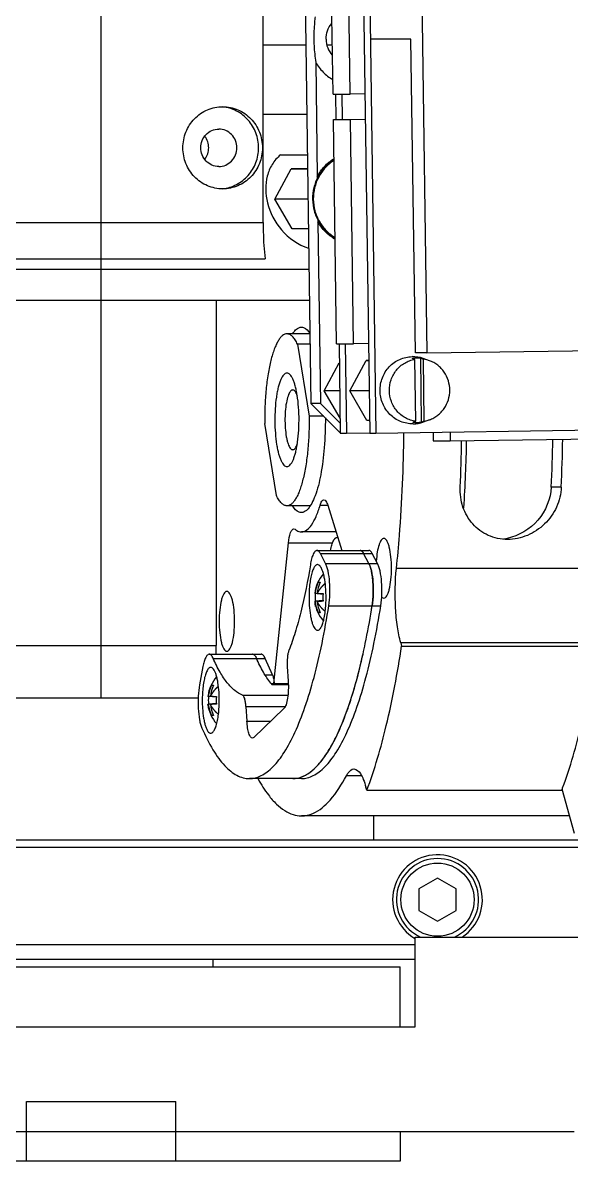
# Model space of a CAD drawing. Header units: millimetres. Extents: x 0 to 841, y 0 to 594.
# Drawn here: x 728.24 to 746.58, y 178.91 to 216.99 of the extents above; entities that cross this region are included whole.
import ezdxf

# ---------------------------------------------------------------- set-up
doc = ezdxf.new("R2010")
doc.units = ezdxf.units.MM
doc.header["$LTSCALE"] = 46.255
doc.layers.get('0').update_dxf_attribs({"linetype": 'CONTINUOUS'})
doc.layers.add('AXIS', color=7, linetype='CONTINUOUS')
doc.layers.add('COSMETIC', color=7, linetype='CONTINUOUS')

msp = doc.modelspace()

# ---------------------------------------------------------------- linework, layer by layer
at = {"color": 7, "linetype": 'CONTINUOUS'}
for p, q in [((730.862, 194.405), (730.862, 228.055)), ((739.547, 224.254), (739.844, 203.256)), ((739.754, 224.254), (740.051, 203.256)), ((737.609, 223.254), (737.877, 204.256)), ((736.28, 210.303), (736.28, 222.305)), ((738.617, 214.601), (738.532, 220.6)), ((739.187, 214.601), (739.102, 220.6)), ((741.576, 218.942), (741.76, 205.943)), ((741.223, 216.442), (739.865, 216.442)), ((741.372, 205.943), (741.223, 216.442)), ((737.708, 216.233), (736.28, 216.233)), ((738.594, 216.233), (738.414, 216.233)), ((738.617, 214.601), (739.187, 214.601)), ((738.7, 214.602), (738.712, 213.752)), ((738.907, 214.605), (738.919, 213.755)), ((739.683, 214.608), (739.187, 214.601)), ((737.741, 213.92), (736.28, 213.92)), ((738.629, 213.751), (739.199, 213.751)), ((738.735, 206.252), (738.629, 213.751)), ((738.919, 213.755), (739.695, 213.767)), ((739.199, 213.751), (739.695, 213.758)), ((739.305, 206.252), (739.199, 213.751)), ((736.675, 211.088), (737.219, 212.096)), ((737.219, 212.096), (737.766, 212.105)), ((737.766, 212.096), (737.219, 212.096)), ((737.781, 211.088), (736.675, 211.088)), ((737.247, 210.097), (736.675, 211.088)), ((725.444, 210.303), (736.28, 210.303)), ((737.795, 210.097), (737.247, 210.097)), ((725.377, 209.085), (736.346, 209.085)), ((724.047, 208.74), (737.814, 208.74)), ((724.033, 207.705), (737.828, 207.705)), ((734.712, 207.705), (734.712, 196.155)), ((737.849, 206.234), (737.43, 206.234)), ((737.43, 206.234), (737.82, 203.826)), ((738.735, 206.252), (739.305, 206.252)), ((738.818, 206.253), (738.86, 203.256)), ((739.025, 206.256), (739.068, 203.256)), ((739.802, 206.259), (739.305, 206.252)), ((741.76, 205.943), (769.769, 206.368)), ((739.18, 204.678), (739.724, 205.686)), ((739.724, 205.686), (739.81, 205.687)), ((739.81, 205.686), (739.724, 205.686)), ((741.352, 205.728), (741.261, 205.759)), ((741.382, 203.657), (741.352, 205.728)), ((741.76, 205.943), (741.372, 205.943)), ((741.581, 203.631), (741.551, 205.763)), ((741.551, 205.763), (741.642, 205.732)), ((741.842, 205.684), (741.634, 205.758)), ((741.671, 203.661), (741.642, 205.732)), ((738.325, 204.678), (738.827, 205.609)), ((738.84, 204.678), (738.325, 204.678)), ((738.853, 203.762), (738.325, 204.678)), ((739.824, 204.678), (739.18, 204.678)), ((739.752, 203.686), (739.18, 204.678)), ((738.201, 204.256), (737.877, 204.256)), ((738.857, 203.271), (737.877, 204.256)), ((738.201, 204.256), (738.856, 203.597)), ((738.305, 203.826), (737.82, 203.826)), ((736.722, 201.176), (736.333, 203.584)), ((739.838, 203.686), (739.752, 203.686)), ((740.051, 203.256), (754.442, 203.475)), ((741.291, 203.626), (741.382, 203.657)), ((741.671, 203.661), (741.581, 203.631)), ((741.842, 203.706), (741.634, 203.631)), ((738.86, 203.271), (738.857, 203.271)), ((738.86, 203.256), (739.068, 203.256)), ((739.068, 203.256), (739.844, 203.268)), ((739.844, 203.256), (740.051, 203.256)), ((741.965, 203.285), (741.969, 203)), ((741.969, 203), (742.539, 203)), ((742.534, 203.294), (742.539, 203)), ((742.539, 203), (747.368, 203.074)), ((746.251, 201.455), (745.916, 201.455)), ((738.188, 200.849), (738.439, 200.849)), ((738.439, 200.853), (738.907, 199.334)), ((737.309, 200.06), (737.351, 200.043)), ((738.716, 199.955), (737.559, 199.955)), ((736.637, 194.885), (737.129, 199.591)), ((737.129, 199.591), (738.6, 199.591)), ((738.751, 199.774), (738.772, 199.774)), ((738.08, 199.334), (739.819, 199.334)), ((738.194, 199.233), (739.932, 199.233)), ((738.369, 198.903), (738.194, 199.233)), ((739.818, 198.903), (739.642, 199.233)), ((740.107, 198.903), (739.932, 199.233)), ((738.369, 198.903), (740.107, 198.903)), ((748.036, 198.737), (740.738, 198.737)), ((738.179, 198.249), (738.123, 198.271)), ((738.286, 197.874), (738.018, 197.901)), ((738.286, 197.653), (738.018, 197.626)), ((738.286, 197.866), (738.024, 197.891)), ((738.286, 197.661), (738.024, 197.637)), ((738.286, 197.88), (738.089, 197.901)), ((738.286, 197.647), (738.089, 197.626)), ((738.179, 197.278), (738.123, 197.256)), ((738.477, 197.486), (740.215, 197.486)), ((739.904, 197.348), (739.904, 197.349)), ((727.011, 196.155), (734.712, 196.155)), ((747.435, 196.248), (740.881, 196.248)), ((740.881, 196.248), (740.911, 196.139)), ((740.911, 196.139), (747.431, 196.139)), ((734.478, 195.864), (736.217, 195.864)), ((734.269, 195.452), (734.154, 194.843)), ((734.609, 195.727), (736.348, 195.727)), ((736.589, 195.179), (736.348, 195.727)), ((737.087, 195.451), (737.118, 194.958)), ((736.345, 195.179), (736.589, 195.179)), ((734.609, 194.809), (734.552, 194.831)), ((736.551, 194.885), (737.121, 194.885)), ((736.575, 194.852), (737.122, 194.852)), ((734.715, 194.434), (734.447, 194.461)), ((734.715, 194.427), (734.454, 194.451)), ((734.715, 194.221), (734.454, 194.197)), ((734.715, 194.44), (734.518, 194.461)), ((735.592, 194.497), (737.109, 194.497)), ((734.715, 194.213), (734.447, 194.186)), ((734.715, 194.207), (734.518, 194.186)), ((734.609, 193.838), (734.552, 193.816)), ((735.705, 194.12), (737.023, 194.12)), ((735.705, 194.12), (735.737, 193.628)), ((735.973, 193.082), (736.977, 194.049)), ((735.737, 193.628), (736.54, 193.628)), ((735.973, 193.082), (735.926, 193.059)), ((737.559, 191.705), (735.821, 191.705)), ((739.567, 191.798), (739.064, 191.798)), ((739.746, 191.312), (739.716, 191.421)), ((739.746, 191.312), (746.266, 191.312)), ((746.691, 189.868), (746.279, 191.352)), ((746.292, 191.38), (746.294, 191.386)), ((746.294, 191.386), (746.297, 191.394)), ((746.529, 190.455), (737.559, 190.455)), ((714.364, 189.655), (747.36, 189.655)), ((714.328, 189.405), (747.396, 189.405)), ((742.112, 188.377), (741.487, 188.016)), ((742.737, 188.016), (742.112, 188.377)), ((741.487, 188.016), (741.487, 187.294)), ((742.737, 187.294), (742.737, 188.016)), ((741.487, 187.294), (742.112, 186.933)), ((742.112, 186.933), (742.737, 187.294)), ((741.362, 186.405), (748.712, 186.405)), ((741.362, 183.405), (741.362, 186.405)), ((720.362, 186.155), (741.362, 186.155)), ((741.362, 185.655), (720.362, 185.655)), ((720.362, 183.405), (741.362, 183.405)), ((728.362, 180.905), (733.362, 180.905)), ((728.362, 178.905), (728.362, 180.905)), ((733.362, 178.905), (733.362, 180.905)), ((715.037, 179.905), (746.687, 179.905)), ((740.862, 179.905), (740.862, 178.905)), ((740.862, 178.905), (724.187, 178.905))]:
    msp.add_line(p, q, dxfattribs=at)
msp.add_circle((742.112, 187.655), 1.225, dxfattribs=at)
for centre, radius, start, end in [((741.421, 204.764), 1.007, 90.8748, 99.1481), ((741.279, 204.767), 1.053, 70.2964, 90.8536), ((741.421, 204.765), 1.007, 82.5854, 90.8611), ((741.511, 204.758), 0.983, 70.3166, 82.3237), ((736.682, 204.253), 0.784, 20.9535, 22.2633), ((736.569, 204.21), 0.905, 19.0835, 20.9401), ((741.421, 204.624), 1.007, 262.5854, 270.8611), ((741.279, 204.623), 1.053, 270.8814, 289.6986), ((741.421, 204.625), 1.007, 270.8748, 279.1481), ((741.51, 204.632), 0.984, 279.4077, 289.6787), ((692.796, 203.685), 50.124, 357.4501, 359.2236), ((700.036, 203.678), 43.054, 356.1152, 359.1079), ((700.51, 203.693), 45.461, 357.1787, 359.1924), ((696.152, 203.686), 50.149, 357.4503, 359.2814), ((744.098, 201.404), 1.699, 277.3788, 279.6775), ((744.095, 201.42), 1.716, 279.6786, 281.5925), ((739.185, 197.764), 1.187, 138.4297, 173.2715), ((738.698, 198.408), 1.227, 15.4706, 17.797), ((737.76, 198.187), 2.191, 9.6686, 11.5269), ((737.275, 198.107), 2.683, 7.0061, 9.609), ((736.896, 198.06), 3.065, 5.4481, 7.0132), ((739.209, 197.764), 1.199, 154.9743, 173.4521), ((739.328, 197.767), 1.246, 156.1278, 173.8428), ((736.489, 198.022), 3.473, 3.2773, 5.4304), ((736.271, 198.009), 3.692, 1.8986, 3.281), ((736.118, 198.004), 3.845, 359.8386, 1.8992), ((739.184, 197.764), 1.187, 173.2714, 173.5076), ((739.212, 197.764), 1.195, 173.9007, 186.0993), ((739.753, 197.764), 1.472, 175.4501, 184.5499), ((739.744, 197.764), 1.463, 175.042, 175.443), ((739.744, 197.763), 1.463, 184.557, 184.958), ((736.531, 197.983), 3.431, 355.0826, 356.2541), ((736.267, 197.999), 3.696, 356.262, 358.5717), ((736.124, 198.004), 3.839, 358.5597, 359.8447), ((739.185, 197.764), 1.187, 186.4925, 221.6356), ((739.209, 197.763), 1.199, 186.5479, 205.0257), ((739.334, 197.762), 1.252, 186.2047, 203.8246), ((710.563, 202.091), 29.721, 350.8204, 351.0866), ((710.595, 202.086), 29.689, 350.8168, 351.0866), ((728.032, 196.154), 6.68, 357.4911, 0.0047), ((735.927, 195.796), 0.0683, 78.4589, 89.918), ((718.627, 200.554), 21.511, 347.2475, 347.4493), ((735.614, 194.324), 1.187, 138.4297, 173.2715), ((735.639, 194.324), 1.199, 154.9743, 173.4521), ((735.757, 194.327), 1.246, 156.1278, 173.8428), ((738.192, 196.232), 2.125, 218.9462, 219.4427), ((738.124, 196.176), 2.037, 219.4388, 220.5035), ((735.614, 194.324), 1.187, 173.2714, 173.5076), ((735.642, 194.324), 1.195, 173.9007, 186.0993), ((736.183, 194.324), 1.472, 175.4501, 184.5499), ((736.174, 194.324), 1.463, 175.042, 175.443), ((735.614, 194.324), 1.187, 186.4925, 221.6356), ((735.639, 194.323), 1.199, 186.5479, 205.0257), ((735.763, 194.322), 1.252, 186.2047, 203.8246), ((736.174, 194.323), 1.463, 184.557, 184.958), ((734.362, 195.83), 12.733, 339.2163, 339.3908), ((734.185, 195.897), 12.923, 339.3907, 339.5386), ((742.112, 187.655), 1.375, 294.2584, 245.7416)]:
    msp.add_arc(centre, radius, start, end, dxfattribs=at)
for points, knots in [([(738.647, 212.397), (738.537, 212.331), (738.334, 212.166), (738.104, 211.847), (737.961, 211.478), (737.917, 211.083), (737.972, 210.69), (738.125, 210.325), (738.364, 210.013), (738.572, 209.854), (738.684, 209.791)], [0, 0, 0, 0, 0.123601, 0.24832, 0.373988, 0.500182, 0.626344, 0.751923, 0.876521, 1, 1, 1, 1]), ([(738.647, 212.382), (738.541, 212.314), (738.345, 212.148), (738.123, 211.833), (737.986, 211.47), (737.943, 211.083), (737.997, 210.697), (738.144, 210.338), (738.375, 210.03), (738.576, 209.87), (738.684, 209.806)], [0, 0, 0, 0, 0.123638, 0.248372, 0.374023, 0.500181, 0.626307, 0.751872, 0.876485, 1, 1, 1, 1]), ([(736.28, 210.303), (736.28, 210.199), (736.285, 209.792), (736.312, 209.386), (736.346, 209.085)], [0, 0, 0, 0, 0.256508, 1, 1, 1, 1]), ([(737.338, 206.684), (737.354, 206.703), (737.414, 206.763), (737.499, 206.805), (737.559, 206.805)], [0, 0, 0, 0, 0.294968, 1, 1, 1, 1]), ([(737.559, 206.805), (737.584, 206.805), (737.705, 206.782), (737.792, 206.679), (737.846, 206.6)], [0, 0, 0, 0, 0.205707, 1, 1, 1, 1]), ([(737.076, 206.58), (737.051, 206.58), (736.996, 206.569), (736.92, 206.521), (736.848, 206.446), (736.792, 206.365), (736.749, 206.288), (736.703, 206.196), (736.649, 206.064), (736.59, 205.888), (736.536, 205.689), (736.487, 205.471), (736.429, 205.147), (736.374, 204.709), (736.336, 204.156), (736.331, 203.777), (736.333, 203.584)], [0, 0, 0, 0, 0.023736, 0.050497, 0.082362, 0.120428, 0.141954, 0.165161, 0.216587, 0.274537, 0.338656, 0.408465, 0.483388, 0.645881, 0.820258, 1, 1, 1, 1]), ([(737.43, 206.234), (737.406, 206.285), (737.356, 206.377), (737.269, 206.489), (737.189, 206.552), (737.124, 206.576), (737.092, 206.58), (737.076, 206.58)], [0, 0, 0, 0, 0.330842, 0.600254, 0.816303, 0.910449, 1, 1, 1, 1]), ([(741.295, 203.57), (741.224, 203.569), (741.081, 203.581), (740.875, 203.642), (740.684, 203.744), (740.516, 203.883), (740.378, 204.052), (740.274, 204.247), (740.209, 204.458), (740.185, 204.678), (740.203, 204.899), (740.262, 205.112), (740.36, 205.309), (740.494, 205.483), (740.657, 205.626), (740.845, 205.734), (741.049, 205.802), (741.192, 205.818), (741.263, 205.819)], [0, 0, 0, 0, 0.061429, 0.123007, 0.184881, 0.247143, 0.309828, 0.372905, 0.436286, 0.499838, 0.563401, 0.626817, 0.689946, 0.752693, 0.815017, 0.876944, 0.938558, 1, 1, 1, 1]), ([(741.382, 203.657), (741.322, 203.665), (741.204, 203.692), (741.037, 203.765), (740.885, 203.867), (740.753, 203.995), (740.645, 204.146), (740.538, 204.369), (740.48, 204.679), (740.529, 204.991), (740.63, 205.217), (740.734, 205.371), (740.862, 205.503), (741.011, 205.61), (741.176, 205.687), (741.293, 205.718), (741.352, 205.728)], [0, 0, 0, 0, 0.061469, 0.123158, 0.18517, 0.247556, 0.310323, 0.37343, 0.499825, 0.626264, 0.689419, 0.752245, 0.814695, 0.876766, 0.938503, 1, 1, 1, 1]), ([(741.842, 203.706), (741.891, 203.723), (741.987, 203.767), (742.12, 203.854), (742.238, 203.961), (742.372, 204.127), (742.49, 204.372), (742.539, 204.695), (742.49, 205.017), (742.372, 205.262), (742.238, 205.428), (742.12, 205.536), (741.987, 205.623), (741.891, 205.666), (741.842, 205.684)], [0, 0, 0, 0, 0.06158, 0.123441, 0.185622, 0.248136, 0.373692, 0.5, 0.626308, 0.751864, 0.814378, 0.87656, 0.93842, 1, 1, 1, 1]), ([(737.076, 205.267), (737.058, 205.267), (737.017, 205.256), (736.963, 205.21), (736.913, 205.14), (736.866, 205.046), (736.823, 204.929), (736.784, 204.79), (736.749, 204.632), (736.71, 204.393), (736.678, 204.069), (736.667, 203.665), (736.683, 203.264), (736.713, 203.002), (736.733, 202.877)], [0, 0, 0, 0, 0.022063, 0.048702, 0.082462, 0.124256, 0.174136, 0.231678, 0.296163, 0.366659, 0.521195, 0.685422, 0.848577, 1, 1, 1, 1]), ([(737.419, 204.533), (737.41, 204.587), (737.392, 204.689), (737.357, 204.834), (737.319, 204.96), (737.277, 205.067), (737.231, 205.152), (737.183, 205.216), (737.132, 205.257), (737.094, 205.267), (737.076, 205.267)], [0, 0, 0, 0, 0.192223, 0.36751, 0.523572, 0.658807, 0.772331, 0.864554, 0.938162, 1, 1, 1, 1]), ([(737.132, 204.553), (737.104, 204.485), (737.061, 204.322), (737.022, 204.052), (737.007, 203.747), (737.016, 203.438), (737.044, 203.192), (737.08, 203.018), (737.11, 202.912), (737.144, 202.825), (737.182, 202.76), (737.222, 202.717), (737.255, 202.705), (737.269, 202.705)], [0, 0, 0, 0, 0.11418, 0.259261, 0.422094, 0.587098, 0.738422, 0.804468, 0.862105, 0.910287, 0.948548, 0.977483, 1, 1, 1, 1]), ([(737.269, 204.705), (737.257, 204.705), (737.229, 204.697), (737.194, 204.664), (737.16, 204.615), (737.142, 204.575), (737.132, 204.553)], [0, 0, 0, 0, 0.174001, 0.38714, 0.660431, 1, 1, 1, 1]), ([(737.408, 204.55), (737.398, 204.573), (737.379, 204.614), (737.346, 204.664), (737.31, 204.696), (737.282, 204.705), (737.269, 204.705)], [0, 0, 0, 0, 0.340347, 0.61369, 0.826638, 1, 1, 1, 1]), ([(737.415, 202.854), (737.438, 202.986), (737.47, 203.265), (737.486, 203.691), (737.472, 204.119), (737.441, 204.399), (737.419, 204.533)], [0, 0, 0, 0, 0.239471, 0.498805, 0.758749, 1, 1, 1, 1]), ([(737.82, 203.826), (737.822, 203.633), (737.816, 203.254), (737.779, 202.701), (737.724, 202.263), (737.665, 201.939), (737.616, 201.721), (737.562, 201.522), (737.504, 201.346), (737.45, 201.214), (737.404, 201.122), (737.36, 201.045), (737.305, 200.964), (737.232, 200.889), (737.156, 200.841), (737.102, 200.83), (737.076, 200.83)], [0, 0, 0, 0, 0.179742, 0.354119, 0.516612, 0.591535, 0.661344, 0.725463, 0.783413, 0.834839, 0.858046, 0.879572, 0.917638, 0.949503, 0.976264, 1, 1, 1, 1]), ([(738.361, 203.775), (738.363, 203.441), (738.341, 202.802), (738.232, 201.925), (738.081, 201.299), (737.92, 200.921), (737.829, 200.78), (737.781, 200.726)], [0, 0, 0, 0, 0.319246, 0.60904, 0.841736, 0.930666, 1, 1, 1, 1]), ([(740.738, 198.737), (740.777, 199.103), (740.914, 200.61), (740.977, 202.123), (740.987, 203.269)], [0, 0, 0, 0, 0.242586, 1, 1, 1, 1]), ([(736.733, 202.877), (736.742, 202.823), (736.761, 202.721), (736.795, 202.576), (736.834, 202.45), (736.876, 202.343), (736.921, 202.258), (736.969, 202.194), (737.02, 202.153), (737.059, 202.143), (737.076, 202.143)], [0, 0, 0, 0, 0.192223, 0.36751, 0.523572, 0.658807, 0.772331, 0.864554, 0.938162, 1, 1, 1, 1]), ([(737.076, 202.143), (737.093, 202.143), (737.131, 202.153), (737.181, 202.192), (737.229, 202.254), (737.273, 202.336), (737.315, 202.44), (737.353, 202.562), (737.388, 202.702), (737.407, 202.801), (737.415, 202.854)], [0, 0, 0, 0, 0.062437, 0.136401, 0.228699, 0.34208, 0.477036, 0.632801, 0.807824, 1, 1, 1, 1]), ([(737.269, 202.705), (737.282, 202.705), (737.31, 202.713), (737.345, 202.746), (737.379, 202.795), (737.397, 202.835), (737.407, 202.857)], [0, 0, 0, 0, 0.174001, 0.38714, 0.660431, 1, 1, 1, 1]), ([(737.407, 202.857), (737.408, 202.861), (737.415, 202.877), (737.421, 202.894), (737.425, 202.907)], [0, 0, 0, 0, 0.240007, 1, 1, 1, 1]), ([(744.451, 199.705), (744.232, 199.705), (743.791, 199.795), (743.253, 200.195), (742.921, 200.781), (742.861, 201.231), (742.871, 201.455)], [0, 0, 0, 0, 0.250205, 0.495477, 0.743726, 1, 1, 1, 1]), ([(745.916, 201.455), (745.896, 201.058), (745.571, 200.261), (744.831, 199.82), (744.44, 199.74)], [0, 0, 0, 0, 0.498893, 1, 1, 1, 1]), ([(746.251, 201.455), (746.241, 201.227), (746.129, 200.768), (745.721, 200.193), (745.138, 199.802), (744.677, 199.705), (744.451, 199.705)], [0, 0, 0, 0, 0.249732, 0.501385, 0.752944, 1, 1, 1, 1]), ([(737.076, 200.83), (737.061, 200.83), (737.029, 200.834), (736.964, 200.858), (736.883, 200.921), (736.797, 201.033), (736.747, 201.125), (736.722, 201.176)], [0, 0, 0, 0, 0.089551, 0.183697, 0.399746, 0.669158, 1, 1, 1, 1]), ([(737.559, 200.605), (737.534, 200.605), (737.412, 200.629), (737.325, 200.732), (737.271, 200.812)], [0, 0, 0, 0, 0.205461, 1, 1, 1, 1]), ([(737.559, 199.955), (737.695, 199.955), (737.902, 200.16), (738.065, 200.488), (738.149, 200.72), (738.188, 200.849)], [0, 0, 0, 0, 0.358509, 0.641637, 1, 1, 1, 1]), ([(737.781, 200.726), (737.764, 200.707), (737.704, 200.647), (737.62, 200.605), (737.559, 200.605)], [0, 0, 0, 0, 0.294968, 1, 1, 1, 1]), ([(738.188, 200.849), (738.202, 200.896), (738.224, 200.965), (738.287, 201.028), (738.314, 201.028)], [0, 0, 0, 0, 0.640796, 1, 1, 1, 1]), ([(738.314, 201.028), (738.341, 201.028), (738.403, 200.967), (738.425, 200.898), (738.439, 200.853)], [0, 0, 0, 0, 0.36014, 1, 1, 1, 1]), ([(737.129, 199.591), (737.141, 199.706), (737.167, 199.859), (737.235, 200.018), (737.287, 200.06), (737.309, 200.06)], [0, 0, 0, 0, 0.666165, 0.874198, 1, 1, 1, 1]), ([(737.351, 200.043), (737.367, 200.029), (737.427, 199.983), (737.504, 199.955), (737.559, 199.955)], [0, 0, 0, 0, 0.280488, 1, 1, 1, 1]), ([(738.534, 199.335), (738.539, 199.367), (738.552, 199.429), (738.574, 199.515), (738.599, 199.591), (738.622, 199.646), (738.642, 199.684), (738.657, 199.707), (738.672, 199.728), (738.687, 199.744), (738.703, 199.757), (738.718, 199.767), (738.735, 199.773), (738.746, 199.774), (738.751, 199.774)], [0, 0, 0, 0, 0.191823, 0.366236, 0.521318, 0.65569, 0.714911, 0.76882, 0.817542, 0.861336, 0.900641, 0.936143, 0.968829, 1, 1, 1, 1]), ([(738.751, 199.774), (738.753, 199.774), (738.76, 199.774), (738.768, 199.772), (738.773, 199.77)], [0, 0, 0, 0, 0.246759, 1, 1, 1, 1]), ([(738.08, 199.334), (738.069, 199.334), (738.044, 199.328), (738.011, 199.301), (737.98, 199.26), (737.938, 199.179), (737.894, 199.043), (737.87, 198.925), (737.86, 198.858)], [0, 0, 0, 0, 0.061629, 0.135118, 0.227336, 0.34097, 0.63233, 1, 1, 1, 1]), ([(738.194, 199.233), (738.185, 199.248), (738.16, 199.292), (738.115, 199.334), (738.08, 199.334)], [0, 0, 0, 0, 0.33172, 1, 1, 1, 1]), ([(739.529, 199.334), (739.539, 199.334), (739.567, 199.327), (739.608, 199.291), (739.631, 199.255), (739.642, 199.233)], [0, 0, 0, 0, 0.189405, 0.534477, 1, 1, 1, 1]), ([(739.587, 199.309), (739.584, 199.311), (739.576, 199.318), (739.567, 199.324), (739.56, 199.327)], [0, 0, 0, 0, 0.267467, 1, 1, 1, 1]), ([(739.642, 199.233), (739.638, 199.241), (739.623, 199.269), (739.603, 199.294), (739.587, 199.309)], [0, 0, 0, 0, 0.287249, 1, 1, 1, 1]), ([(739.932, 199.233), (739.924, 199.248), (739.899, 199.292), (739.853, 199.334), (739.819, 199.334)], [0, 0, 0, 0, 0.331628, 1, 1, 1, 1]), ([(737.86, 198.858), (737.775, 198.326), (737.627, 197.563), (737.364, 196.61), (737.218, 196.186), (737.141, 195.989)], [0, 0, 0, 0, 0.54615, 0.785713, 1, 1, 1, 1]), ([(738.477, 197.486), (738.497, 197.615), (738.519, 197.882), (738.512, 198.272), (738.473, 198.579), (738.42, 198.784), (738.387, 198.868), (738.369, 198.903)], [0, 0, 0, 0, 0.272103, 0.558431, 0.813718, 0.917292, 1, 1, 1, 1]), ([(739.866, 198.783), (739.863, 198.795), (739.849, 198.835), (739.832, 198.875), (739.818, 198.903)], [0, 0, 0, 0, 0.276508, 1, 1, 1, 1]), ([(739.818, 198.903), (739.836, 198.868), (739.869, 198.784), (739.922, 198.579), (739.96, 198.272), (739.968, 197.882), (739.946, 197.615), (739.926, 197.486)], [0, 0, 0, 0, 0.082708, 0.186282, 0.441569, 0.727897, 1, 1, 1, 1]), ([(740.215, 197.486), (740.236, 197.615), (740.258, 197.882), (740.25, 198.272), (740.212, 198.579), (740.159, 198.784), (740.126, 198.868), (740.107, 198.903)], [0, 0, 0, 0, 0.272111, 0.55843, 0.813711, 0.917299, 1, 1, 1, 1]), ([(739.907, 198.624), (739.905, 198.634), (739.897, 198.671), (739.888, 198.708), (739.881, 198.736)], [0, 0, 0, 0, 0.261381, 1, 1, 1, 1]), ([(740.881, 196.248), (740.833, 196.422), (740.759, 196.807), (740.68, 197.638), (740.692, 198.296), (740.738, 198.737)], [0, 0, 0, 0, 0.215797, 0.468561, 1, 1, 1, 1]), ([(738.123, 198.271), (738.125, 198.272), (738.134, 198.274), (738.143, 198.274), (738.15, 198.274)], [0, 0, 0, 0, 0.209013, 1, 1, 1, 1]), ([(738.15, 198.274), (738.153, 198.274), (738.166, 198.274), (738.179, 198.272), (738.189, 198.271)], [0, 0, 0, 0, 0.220393, 1, 1, 1, 1]), ([(738.005, 197.898), (738.005, 197.898), (738.007, 197.899), (738.011, 197.9), (738.015, 197.901), (738.018, 197.901)], [0, 0, 0, 0, 0.099822, 0.291208, 1, 1, 1, 1]), ([(738.024, 197.891), (738.022, 197.891), (738.017, 197.892), (738.011, 197.894), (738.007, 197.896), (738.005, 197.897), (738.005, 197.898)], [0, 0, 0, 0, 0.419212, 0.722476, 0.911748, 1, 1, 1, 1]), ([(738.089, 197.901), (738.118, 197.9), (738.184, 197.897), (738.25, 197.893), (738.287, 197.891)], [0, 0, 0, 0, 0.431935, 1, 1, 1, 1]), ([(739.926, 197.486), (739.928, 197.502), (739.938, 197.569), (739.945, 197.637), (739.95, 197.688)], [0, 0, 0, 0, 0.24041, 1, 1, 1, 1]), ([(735.82, 191.705), (735.887, 191.705), (736.025, 191.723), (736.227, 191.8), (736.426, 191.926), (736.701, 192.173), (737.028, 192.614), (737.379, 193.287), (737.706, 194.128), (738.004, 195.124), (738.267, 196.259), (738.41, 197.064), (738.477, 197.486)], [0, 0, 0, 0, 0.03006, 0.061767, 0.096509, 0.135309, 0.227419, 0.340981, 0.476331, 0.632534, 0.807853, 1, 1, 1, 1]), ([(737.559, 191.705), (737.626, 191.705), (737.764, 191.723), (737.966, 191.8), (738.164, 191.926), (738.439, 192.174), (738.766, 192.614), (739.117, 193.287), (739.445, 194.128), (739.742, 195.124), (740.005, 196.259), (740.149, 197.064), (740.215, 197.486)], [0, 0, 0, 0, 0.03006, 0.061767, 0.096509, 0.135309, 0.22742, 0.340982, 0.476332, 0.632535, 0.807854, 1, 1, 1, 1]), ([(738.005, 197.629), (738.005, 197.63), (738.007, 197.631), (738.011, 197.633), (738.017, 197.635), (738.022, 197.636), (738.024, 197.637)], [0, 0, 0, 0, 0.088252, 0.277525, 0.580789, 1, 1, 1, 1]), ([(738.018, 197.626), (738.015, 197.626), (738.011, 197.627), (738.007, 197.628), (738.005, 197.629), (738.005, 197.629)], [0, 0, 0, 0, 0.708792, 0.900178, 1, 1, 1, 1]), ([(738.287, 197.637), (738.25, 197.634), (738.184, 197.63), (738.118, 197.627), (738.089, 197.626)], [0, 0, 0, 0, 0.568065, 1, 1, 1, 1]), ([(739.622, 195.871), (739.648, 195.988), (739.753, 196.478), (739.843, 196.972), (739.904, 197.348)], [0, 0, 0, 0, 0.24034, 1, 1, 1, 1]), ([(738.15, 197.253), (738.147, 197.253), (738.138, 197.253), (738.129, 197.254), (738.123, 197.256)], [0, 0, 0, 0, 0.292051, 1, 1, 1, 1]), ([(738.189, 197.256), (738.185, 197.255), (738.172, 197.254), (738.159, 197.253), (738.15, 197.253)], [0, 0, 0, 0, 0.279682, 1, 1, 1, 1]), ([(739.746, 191.312), (740.014, 192.016), (740.472, 193.614), (740.776, 195.245), (740.911, 196.139)], [0, 0, 0, 0, 0.454338, 1, 1, 1, 1]), ([(746.297, 191.394), (746.556, 192.09), (747.001, 193.661), (747.299, 195.263), (747.431, 196.139)], [0, 0, 0, 0, 0.455723, 1, 1, 1, 1]), ([(734.478, 195.864), (734.456, 195.864), (734.42, 195.844), (734.386, 195.801), (734.345, 195.731), (734.303, 195.614), (734.28, 195.51), (734.269, 195.452)], [0, 0, 0, 0, 0.137342, 0.230223, 0.343567, 0.633069, 1, 1, 1, 1]), ([(734.609, 195.727), (734.6, 195.747), (734.582, 195.783), (734.55, 195.828), (734.516, 195.857), (734.49, 195.864), (734.478, 195.864)], [0, 0, 0, 0, 0.33598, 0.607768, 0.822221, 1, 1, 1, 1]), ([(735.927, 195.864), (735.939, 195.864), (735.965, 195.857), (735.999, 195.828), (736.031, 195.783), (736.049, 195.747), (736.058, 195.727)], [0, 0, 0, 0, 0.177779, 0.392232, 0.66402, 1, 1, 1, 1]), ([(735.985, 195.839), (735.982, 195.842), (735.968, 195.853), (735.953, 195.861), (735.941, 195.863)], [0, 0, 0, 0, 0.277244, 1, 1, 1, 1]), ([(736.348, 195.727), (736.339, 195.747), (736.321, 195.783), (736.289, 195.828), (736.255, 195.857), (736.229, 195.864), (736.217, 195.864)], [0, 0, 0, 0, 0.335808, 0.60773, 0.822235, 1, 1, 1, 1]), ([(737.141, 195.989), (737.128, 195.956), (737.107, 195.877), (737.082, 195.698), (737.08, 195.552), (737.087, 195.451)], [0, 0, 0, 0, 0.197229, 0.443889, 1, 1, 1, 1]), ([(737.273, 191.705), (737.329, 191.705), (737.443, 191.718), (737.676, 191.793), (737.967, 191.988), (738.286, 192.343), (738.592, 192.823), (738.883, 193.425), (739.156, 194.143), (739.407, 194.969), (739.553, 195.559), (739.622, 195.871)], [0, 0, 0, 0, 0.033338, 0.067999, 0.145391, 0.238828, 0.351418, 0.484255, 0.637262, 0.809623, 1, 1, 1, 1]), ([(737.537, 191.75), (737.763, 191.825), (738.084, 192.09), (738.425, 192.548), (738.695, 193.022), (738.95, 193.592), (739.288, 194.52), (739.487, 195.275), (739.607, 195.806)], [0, 0, 0, 0, 0.153021, 0.251875, 0.367712, 0.500931, 0.651268, 1, 1, 1, 1]), ([(735.592, 194.497), (735.499, 194.532), (735.309, 194.65), (735.058, 194.917), (734.818, 195.284), (734.678, 195.57), (734.609, 195.727)], [0, 0, 0, 0, 0.1852, 0.408849, 0.679415, 1, 1, 1, 1]), ([(736.539, 194.896), (736.447, 195.01), (736.27, 195.279), (736.128, 195.567), (736.058, 195.727)], [0, 0, 0, 0, 0.457006, 1, 1, 1, 1]), ([(736.589, 195.179), (736.607, 195.139), (736.632, 195.041), (736.644, 194.942), (736.648, 194.885)], [0, 0, 0, 0, 0.433435, 1, 1, 1, 1]), ([(734.154, 194.843), (734.131, 194.718), (734.103, 194.455), (734.103, 194.064), (734.135, 193.747), (734.183, 193.528), (734.213, 193.436), (734.231, 193.396)], [0, 0, 0, 0, 0.259081, 0.541011, 0.801175, 0.910276, 1, 1, 1, 1]), ([(734.552, 194.831), (734.554, 194.832), (734.563, 194.834), (734.572, 194.834), (734.579, 194.834)], [0, 0, 0, 0, 0.209013, 1, 1, 1, 1]), ([(734.579, 194.834), (734.582, 194.834), (734.595, 194.834), (734.608, 194.833), (734.618, 194.831)], [0, 0, 0, 0, 0.220393, 1, 1, 1, 1]), ([(737.118, 194.958), (737.125, 194.861), (737.127, 194.671), (737.104, 194.408), (737.065, 194.217), (737.018, 194.104), (736.992, 194.063), (736.977, 194.049)], [0, 0, 0, 0, 0.312758, 0.608687, 0.846754, 0.934723, 1, 1, 1, 1]), ([(734.435, 194.458), (734.435, 194.458), (734.436, 194.459), (734.44, 194.46), (734.444, 194.461), (734.447, 194.461)], [0, 0, 0, 0, 0.099822, 0.291208, 1, 1, 1, 1]), ([(734.454, 194.451), (734.451, 194.451), (734.446, 194.452), (734.44, 194.454), (734.436, 194.456), (734.435, 194.457), (734.435, 194.458)], [0, 0, 0, 0, 0.419212, 0.722476, 0.911748, 1, 1, 1, 1]), ([(734.518, 194.461), (734.547, 194.46), (734.613, 194.457), (734.679, 194.453), (734.716, 194.451)], [0, 0, 0, 0, 0.431935, 1, 1, 1, 1]), ([(735.705, 194.12), (735.702, 194.168), (735.694, 194.254), (735.669, 194.369), (735.64, 194.45), (735.609, 194.491), (735.592, 194.497)], [0, 0, 0, 0, 0.352452, 0.648618, 0.866246, 1, 1, 1, 1]), ([(734.435, 194.189), (734.435, 194.19), (734.436, 194.192), (734.44, 194.193), (734.446, 194.195), (734.451, 194.196), (734.454, 194.197)], [0, 0, 0, 0, 0.088252, 0.277525, 0.580789, 1, 1, 1, 1]), ([(734.447, 194.186), (734.444, 194.187), (734.44, 194.187), (734.436, 194.188), (734.435, 194.189), (734.435, 194.189)], [0, 0, 0, 0, 0.708792, 0.900178, 1, 1, 1, 1]), ([(734.716, 194.197), (734.679, 194.194), (734.613, 194.19), (734.547, 194.187), (734.518, 194.186)], [0, 0, 0, 0, 0.568065, 1, 1, 1, 1]), ([(734.579, 193.813), (734.576, 193.813), (734.567, 193.814), (734.558, 193.814), (734.552, 193.816)], [0, 0, 0, 0, 0.292051, 1, 1, 1, 1]), ([(734.618, 193.816), (734.614, 193.815), (734.601, 193.814), (734.588, 193.813), (734.579, 193.813)], [0, 0, 0, 0, 0.279682, 1, 1, 1, 1]), ([(735.926, 193.059), (735.901, 193.059), (735.862, 193.095), (735.83, 193.154), (735.803, 193.223), (735.78, 193.306), (735.754, 193.443), (735.742, 193.552), (735.737, 193.628)], [0, 0, 0, 0, 0.12084, 0.214032, 0.331609, 0.472226, 0.63306, 1, 1, 1, 1]), ([(734.231, 193.396), (734.34, 193.145), (734.513, 192.794), (734.785, 192.382), (734.983, 192.14), (735.186, 191.949), (735.394, 191.81), (735.606, 191.724), (735.75, 191.705), (735.82, 191.705)], [0, 0, 0, 0, 0.3362, 0.479879, 0.607864, 0.72132, 0.822239, 0.913701, 1, 1, 1, 1]), ([(739.064, 191.798), (739.082, 191.832), (739.139, 191.93), (739.241, 192.026), (739.319, 192.026)], [0, 0, 0, 0, 0.331701, 1, 1, 1, 1]), ([(739.319, 192.026), (739.407, 192.026), (739.539, 191.884), (739.64, 191.665), (739.692, 191.509), (739.716, 191.421)], [0, 0, 0, 0, 0.352884, 0.638243, 1, 1, 1, 1]), ([(736.112, 191.693), (736.215, 191.507), (736.401, 191.21), (736.706, 190.856), (736.982, 190.629), (737.267, 190.488), (737.465, 190.455), (737.559, 190.455)], [0, 0, 0, 0, 0.321385, 0.525953, 0.702647, 0.857492, 1, 1, 1, 1]), ([(737.269, 191.705), (737.292, 191.705), (737.382, 191.709), (737.472, 191.728), (737.537, 191.75)], [0, 0, 0, 0, 0.246488, 1, 1, 1, 1]), ([(737.559, 190.455), (737.692, 190.455), (738.068, 190.546), (738.61, 191.026), (738.911, 191.51), (739.064, 191.798)], [0, 0, 0, 0, 0.189387, 0.534308, 1, 1, 1, 1])]:
    msp.add_open_spline(points, degree=3, knots=knots, dxfattribs=at)
for points in [[(737.272, 206.599), (737.292, 206.629), (737.314, 206.658), (737.338, 206.684)], [(739.56, 199.327), (739.55, 199.332), (739.539, 199.334), (739.529, 199.334)], [(736.004, 195.819), (735.998, 195.826), (735.992, 195.833), (735.985, 195.839)]]:
    msp.add_open_spline(points, degree=3, dxfattribs=at)
at = {"layer": 'AXIS', "color": 7, "linetype": 'CONTINUOUS'}
for p, q in [((738.039, 215.663), (738.093, 211.847)), ((736.862, 212.567), (737.76, 212.567)), ((738.115, 210.324), (738.201, 204.256)), ((737.844, 206.58), (737.076, 206.58)), ((737.845, 200.83), (737.076, 200.83)), ((727.615, 194.405), (734.109, 194.405)), ((739.987, 189.655), (739.987, 190.455)), ((734.612, 185.405), (734.612, 185.655)), ((720.862, 185.405), (740.862, 185.405)), ((740.862, 183.405), (740.862, 185.405))]:
    msp.add_line(p, q, dxfattribs=at)
for centre, radius, start, end in [((745.814, 210.973), 7.77, 173.5458, 174.1204), ((745.885, 211.422), 7.847, 187.4722, 188.0476), ((742.112, 187.655), 1.5, 303.3361, 239.8396)]:
    msp.add_arc(centre, radius, start, end, dxfattribs=at)
for points, knots in [([(738.018, 217.186), (738.011, 217.126), (737.985, 216.873), (737.974, 216.618), (737.977, 216.425)], [0, 0, 0, 0, 0.238947, 1, 1, 1, 1]), ([(738.383, 216.433), (738.382, 216.53), (738.415, 216.724), (738.515, 216.894), (738.579, 216.966)], [0, 0, 0, 0, 0.50212, 1, 1, 1, 1]), ([(737.977, 216.425), (737.978, 216.359), (737.986, 216.104), (738.013, 215.85), (738.039, 215.663)], [0, 0, 0, 0, 0.25911, 1, 1, 1, 1]), ([(738.383, 216.433), (738.385, 216.336), (738.423, 216.143), (738.528, 215.976), (738.594, 215.906)], [0, 0, 0, 0, 0.502256, 1, 1, 1, 1]), ([(738.039, 215.663), (738.106, 215.544), (738.271, 215.325), (738.489, 215.156), (738.606, 215.089)], [0, 0, 0, 0, 0.50233, 1, 1, 1, 1]), ([(734.927, 211.43), (734.754, 211.43), (734.403, 211.502), (733.961, 211.81), (733.667, 212.268), (733.565, 212.805), (733.667, 213.342), (733.961, 213.8), (734.403, 214.108), (734.754, 214.18), (734.927, 214.18)], [0, 0, 0, 0, 0.123005, 0.24717, 0.373005, 0.5, 0.626995, 0.75283, 0.876995, 1, 1, 1, 1]), ([(734.925, 211.436), (735.087, 211.453), (735.41, 211.549), (735.806, 211.862), (736.066, 212.3), (736.156, 212.805), (736.066, 213.31), (735.806, 213.748), (735.41, 214.061), (735.087, 214.157), (734.925, 214.174)], [0, 0, 0, 0, 0.123087, 0.247334, 0.37315, 0.5, 0.62685, 0.752666, 0.876913, 1, 1, 1, 1]), ([(734.927, 214.18), (735.1, 214.18), (735.452, 214.108), (735.893, 213.8), (736.187, 213.342), (736.29, 212.805), (736.187, 212.268), (735.893, 211.81), (735.452, 211.502), (735.1, 211.43), (734.927, 211.43)], [0, 0, 0, 0, 0.123005, 0.24717, 0.373005, 0.5, 0.626995, 0.75283, 0.876995, 1, 1, 1, 1]), ([(734.798, 212.18), (734.719, 212.18), (734.559, 212.213), (734.293, 212.397), (734.128, 212.805), (734.293, 213.213), (734.559, 213.397), (734.719, 213.43), (734.798, 213.43)], [0, 0, 0, 0, 0.124141, 0.24948, 0.5, 0.75052, 0.875859, 1, 1, 1, 1]), ([(734.798, 212.18), (734.876, 212.18), (735.036, 212.213), (735.303, 212.397), (735.467, 212.805), (735.303, 213.213), (735.036, 213.397), (734.876, 213.43), (734.798, 213.43)], [0, 0, 0, 0, 0.124141, 0.24948, 0.5, 0.75052, 0.875859, 1, 1, 1, 1]), ([(736.862, 212.567), (736.752, 212.478), (736.563, 212.261), (736.339, 211.717), (736.364, 210.905), (736.842, 209.988), (737.453, 209.558), (737.801, 209.444)], [0, 0, 0, 0, 0.110119, 0.219045, 0.450841, 0.715086, 1, 1, 1, 1]), ([(738.093, 211.847), (738.157, 211.967), (738.316, 212.192), (738.528, 212.367), (738.643, 212.438)], [0, 0, 0, 0, 0.502324, 1, 1, 1, 1]), ([(738.681, 209.75), (738.564, 209.817), (738.347, 209.985), (738.182, 210.205), (738.115, 210.324)], [0, 0, 0, 0, 0.49767, 1, 1, 1, 1]), ([(740.315, 199.739), (740.282, 199.739), (740.23, 199.692), (740.188, 199.613), (740.136, 199.48), (740.091, 199.267), (740.071, 199.083), (740.064, 198.982)], [0, 0, 0, 0, 0.120897, 0.214117, 0.33168, 0.632904, 1, 1, 1, 1]), ([(740.574, 198.739), (740.574, 198.867), (740.562, 199.105), (740.52, 199.382), (740.464, 199.564), (740.418, 199.669), (740.357, 199.739), (740.315, 199.739)], [0, 0, 0, 0, 0.358024, 0.665534, 0.787382, 0.883295, 1, 1, 1, 1]), ([(738.1, 198.864), (738.089, 198.864), (738.065, 198.858), (738.033, 198.835), (738.002, 198.799), (737.96, 198.728), (737.914, 198.607), (737.871, 198.431), (737.839, 198.221), (737.819, 197.989), (737.813, 197.745), (737.819, 197.58), (737.824, 197.497)], [0, 0, 0, 0, 0.022764, 0.04911, 0.081308, 0.120413, 0.220061, 0.34652, 0.494863, 0.658433, 0.829526, 1, 1, 1, 1]), ([(738.377, 198.03), (738.369, 198.141), (738.352, 198.301), (738.313, 198.501), (738.28, 198.624), (738.242, 198.724), (738.2, 198.799), (738.154, 198.849), (738.117, 198.864), (738.1, 198.864)], [0, 0, 0, 0, 0.365695, 0.525997, 0.666152, 0.783353, 0.876256, 0.946138, 1, 1, 1, 1]), ([(740.315, 197.739), (740.357, 197.739), (740.418, 197.81), (740.464, 197.915), (740.52, 198.096), (740.562, 198.374), (740.574, 198.611), (740.574, 198.739)], [0, 0, 0, 0, 0.116705, 0.212618, 0.334466, 0.641976, 1, 1, 1, 1]), ([(738.1, 196.664), (738.111, 196.664), (738.135, 196.669), (738.168, 196.692), (738.198, 196.729), (738.241, 196.8), (738.287, 196.92), (738.33, 197.096), (738.362, 197.306), (738.381, 197.538), (738.387, 197.782), (738.382, 197.948), (738.377, 198.03)], [0, 0, 0, 0, 0.022764, 0.04911, 0.081308, 0.120413, 0.220061, 0.34652, 0.494863, 0.658433, 0.829526, 1, 1, 1, 1]), ([(735.068, 197.965), (735.026, 197.965), (734.965, 197.895), (734.919, 197.79), (734.863, 197.609), (734.821, 197.331), (734.809, 197.093), (734.809, 196.965)], [0, 0, 0, 0, 0.116705, 0.212618, 0.334466, 0.641976, 1, 1, 1, 1]), ([(735.327, 196.965), (735.327, 197.093), (735.315, 197.331), (735.273, 197.609), (735.217, 197.79), (735.171, 197.895), (735.11, 197.965), (735.068, 197.965)], [0, 0, 0, 0, 0.358024, 0.665534, 0.787382, 0.883295, 1, 1, 1, 1]), ([(740.244, 197.778), (740.25, 197.772), (740.269, 197.753), (740.296, 197.739), (740.315, 197.739)], [0, 0, 0, 0, 0.294912, 1, 1, 1, 1]), ([(737.824, 197.497), (737.831, 197.386), (737.848, 197.226), (737.887, 197.026), (737.921, 196.903), (737.959, 196.803), (738.001, 196.728), (738.046, 196.678), (738.084, 196.664), (738.1, 196.664)], [0, 0, 0, 0, 0.365695, 0.525997, 0.666152, 0.783353, 0.876256, 0.946138, 1, 1, 1, 1]), ([(734.809, 196.965), (734.809, 196.838), (734.821, 196.6), (734.863, 196.322), (734.919, 196.141), (734.965, 196.036), (735.026, 195.965), (735.068, 195.965)], [0, 0, 0, 0, 0.358024, 0.665534, 0.787382, 0.883295, 1, 1, 1, 1]), ([(735.068, 195.965), (735.11, 195.965), (735.171, 196.036), (735.217, 196.141), (735.273, 196.322), (735.315, 196.6), (735.327, 196.838), (735.327, 196.965)], [0, 0, 0, 0, 0.116705, 0.212618, 0.334466, 0.641976, 1, 1, 1, 1]), ([(734.53, 195.424), (734.519, 195.424), (734.495, 195.418), (734.462, 195.395), (734.431, 195.359), (734.389, 195.288), (734.343, 195.167), (734.3, 194.991), (734.268, 194.782), (734.248, 194.549), (734.242, 194.305), (734.248, 194.14), (734.253, 194.058)], [0, 0, 0, 0, 0.022764, 0.04911, 0.081308, 0.120413, 0.220061, 0.34652, 0.494863, 0.658433, 0.829526, 1, 1, 1, 1]), ([(734.806, 194.59), (734.799, 194.701), (734.782, 194.861), (734.742, 195.061), (734.709, 195.184), (734.671, 195.285), (734.629, 195.36), (734.584, 195.409), (734.546, 195.424), (734.53, 195.424)], [0, 0, 0, 0, 0.365695, 0.525997, 0.666152, 0.783353, 0.876256, 0.946138, 1, 1, 1, 1]), ([(734.529, 193.224), (734.54, 193.224), (734.564, 193.229), (734.597, 193.253), (734.628, 193.289), (734.67, 193.36), (734.716, 193.48), (734.759, 193.656), (734.791, 193.866), (734.811, 194.098), (734.817, 194.343), (734.811, 194.508), (734.806, 194.59)], [0, 0, 0, 0, 0.022764, 0.04911, 0.081308, 0.120413, 0.220061, 0.34652, 0.494863, 0.658433, 0.829526, 1, 1, 1, 1]), ([(734.253, 194.058), (734.26, 193.946), (734.277, 193.786), (734.317, 193.586), (734.35, 193.463), (734.388, 193.363), (734.43, 193.288), (734.475, 193.238), (734.513, 193.224), (734.529, 193.224)], [0, 0, 0, 0, 0.365695, 0.525997, 0.666152, 0.783353, 0.876256, 0.946138, 1, 1, 1, 1])]:
    msp.add_open_spline(points, degree=3, knots=knots, dxfattribs=at)
msp.add_open_spline([(734.335, 212.425), (734.414, 212.532), (734.505, 212.805), (734.414, 213.078), (734.335, 213.185)], degree=3, dxfattribs=at)
at = {"layer": 'COSMETIC', "color": 7, "linetype": 'CONTINUOUS'}
for p, q in [((738.036, 198.061), (738.031, 198.041)), ((738.036, 197.466), (738.031, 197.487)), ((734.465, 194.621), (734.46, 194.601)), ((734.465, 194.026), (734.46, 194.047))]:
    msp.add_line(p, q, dxfattribs=at)
for points, knots in [([(738.031, 198.041), (738.03, 198.036), (738.028, 198.029), (738.027, 198.02), (738.026, 198.015), (738.025, 198.008), (738.024, 198.001), (738.023, 197.995), (738.022, 197.989), (738.022, 197.984), (738.021, 197.978), (738.02, 197.974), (738.02, 197.97), (738.02, 197.964), (738.019, 197.959), (738.019, 197.955), (738.019, 197.953), (738.019, 197.951), (738.019, 197.95), (738.019, 197.947), (738.018, 197.943), (738.018, 197.938), (738.018, 197.933), (738.018, 197.929), (738.018, 197.926), (738.018, 197.923), (738.018, 197.918), (738.018, 197.91), (738.018, 197.904), (738.018, 197.901)], [0, 0, 0, 0, 0.125, 0.15625, 0.1875, 0.25, 0.3125, 0.34375, 0.375, 0.4375, 0.46875, 0.5, 0.53125, 0.5625, 0.625, 0.640625, 0.65625, 0.664062, 0.671875, 0.6875, 0.71875, 0.75, 0.78125, 0.8125, 0.828125, 0.84375, 0.875, 0.9375, 1, 1, 1, 1]), ([(738.357, 198.234), (738.35, 198.228), (738.34, 198.219), (738.326, 198.206), (738.317, 198.199), (738.311, 198.192), (738.306, 198.188), (738.303, 198.185), (738.299, 198.182), (738.294, 198.176), (738.285, 198.168), (738.275, 198.157), (738.265, 198.147), (738.258, 198.14), (738.253, 198.135), (738.251, 198.132), (738.249, 198.131), (738.247, 198.129), (738.245, 198.126), (738.241, 198.122), (738.235, 198.115), (738.228, 198.107), (738.219, 198.097), (738.212, 198.088), (738.207, 198.083), (738.204, 198.079), (738.202, 198.077), (738.2, 198.074), (738.197, 198.07), (738.193, 198.064), (738.186, 198.055), (738.178, 198.044), (738.171, 198.035), (738.165, 198.028), (738.162, 198.023), (738.16, 198.02), (738.158, 198.018), (738.157, 198.017), (738.156, 198.014), (738.152, 198.009), (738.147, 198.001), (738.141, 197.991), (738.134, 197.98), (738.129, 197.972), (738.125, 197.967), (738.124, 197.964), (738.122, 197.962), (738.12, 197.958), (738.117, 197.953), (738.113, 197.945), (738.108, 197.936), (738.1, 197.92), (738.093, 197.909), (738.089, 197.901)], [0, 0, 0, 0, 0.0625, 0.09375, 0.125, 0.140625, 0.15625, 0.164062, 0.171875, 0.1875, 0.21875, 0.25, 0.28125, 0.3125, 0.320312, 0.328125, 0.332031, 0.335938, 0.34375, 0.359375, 0.375, 0.40625, 0.4375, 0.46875, 0.484375, 0.492188, 0.5, 0.507812, 0.515625, 0.53125, 0.5625, 0.59375, 0.625, 0.640625, 0.65625, 0.664062, 0.667969, 0.671875, 0.679688, 0.6875, 0.71875, 0.75, 0.78125, 0.8125, 0.820312, 0.828125, 0.835938, 0.84375, 0.859375, 0.875, 0.90625, 0.9375, 1, 1, 1, 1]), ([(738.031, 197.487), (738.03, 197.493), (738.028, 197.499), (738.027, 197.508), (738.026, 197.513), (738.025, 197.52), (738.024, 197.527), (738.023, 197.533), (738.022, 197.539), (738.021, 197.544), (738.021, 197.55), (738.02, 197.554), (738.02, 197.559), (738.02, 197.564), (738.019, 197.57), (738.019, 197.576), (738.019, 197.581), (738.018, 197.587), (738.018, 197.593), (738.018, 197.596), (738.018, 197.599), (738.018, 197.6), (738.018, 197.602), (738.018, 197.604), (738.018, 197.609), (738.018, 197.616), (738.018, 197.623), (738.018, 197.626)], [0, 0, 0, 0, 0.125, 0.15625, 0.1875, 0.25, 0.3125, 0.34375, 0.375, 0.4375, 0.46875, 0.5, 0.53125, 0.5625, 0.625, 0.65625, 0.6875, 0.75, 0.78125, 0.8125, 0.828125, 0.835938, 0.84375, 0.859375, 0.875, 0.9375, 1, 1, 1, 1]), ([(738.356, 197.294), (738.349, 197.3), (738.339, 197.309), (738.325, 197.322), (738.317, 197.329), (738.31, 197.336), (738.305, 197.34), (738.302, 197.343), (738.299, 197.346), (738.293, 197.352), (738.284, 197.36), (738.274, 197.371), (738.264, 197.381), (738.257, 197.388), (738.252, 197.394), (738.25, 197.396), (738.248, 197.397), (738.246, 197.399), (738.244, 197.402), (738.24, 197.406), (738.235, 197.413), (738.227, 197.421), (738.219, 197.431), (738.211, 197.44), (738.206, 197.445), (738.204, 197.449), (738.201, 197.451), (738.199, 197.454), (738.197, 197.458), (738.192, 197.464), (738.185, 197.473), (738.177, 197.484), (738.17, 197.493), (738.165, 197.5), (738.161, 197.505), (738.159, 197.508), (738.158, 197.51), (738.157, 197.511), (738.155, 197.514), (738.152, 197.519), (738.147, 197.527), (738.14, 197.537), (738.133, 197.548), (738.128, 197.556), (738.125, 197.561), (738.123, 197.564), (738.121, 197.567), (738.119, 197.57), (738.117, 197.575), (738.113, 197.583), (738.108, 197.592), (738.099, 197.607), (738.093, 197.619), (738.089, 197.626)], [0, 0, 0, 0, 0.0625, 0.09375, 0.125, 0.140625, 0.15625, 0.164062, 0.171875, 0.1875, 0.21875, 0.25, 0.28125, 0.3125, 0.320312, 0.328125, 0.332031, 0.335938, 0.34375, 0.359375, 0.375, 0.40625, 0.4375, 0.46875, 0.484375, 0.492188, 0.5, 0.507812, 0.515625, 0.53125, 0.5625, 0.59375, 0.625, 0.640625, 0.65625, 0.664062, 0.667969, 0.671875, 0.679688, 0.6875, 0.71875, 0.75, 0.78125, 0.8125, 0.820312, 0.828125, 0.835938, 0.84375, 0.859375, 0.875, 0.90625, 0.9375, 1, 1, 1, 1]), ([(734.46, 194.601), (734.459, 194.596), (734.458, 194.589), (734.456, 194.58), (734.455, 194.575), (734.454, 194.568), (734.453, 194.561), (734.452, 194.555), (734.451, 194.549), (734.451, 194.544), (734.45, 194.538), (734.45, 194.534), (734.449, 194.53), (734.449, 194.524), (734.448, 194.519), (734.448, 194.515), (734.448, 194.513), (734.448, 194.512), (734.448, 194.51), (734.448, 194.507), (734.448, 194.503), (734.447, 194.498), (734.447, 194.493), (734.447, 194.489), (734.447, 194.486), (734.447, 194.483), (734.447, 194.478), (734.447, 194.47), (734.447, 194.464), (734.447, 194.461)], [0, 0, 0, 0, 0.125, 0.15625, 0.1875, 0.25, 0.3125, 0.34375, 0.375, 0.4375, 0.46875, 0.5, 0.53125, 0.5625, 0.625, 0.640625, 0.65625, 0.664062, 0.671875, 0.6875, 0.71875, 0.75, 0.78125, 0.8125, 0.828125, 0.84375, 0.875, 0.9375, 1, 1, 1, 1]), ([(734.786, 194.794), (734.78, 194.788), (734.769, 194.779), (734.755, 194.766), (734.747, 194.759), (734.74, 194.752), (734.735, 194.749), (734.732, 194.745), (734.729, 194.742), (734.723, 194.736), (734.714, 194.728), (734.704, 194.718), (734.694, 194.707), (734.687, 194.7), (734.682, 194.695), (734.68, 194.693), (734.678, 194.691), (734.676, 194.689), (734.674, 194.686), (734.67, 194.682), (734.665, 194.675), (734.657, 194.667), (734.649, 194.657), (734.641, 194.649), (734.636, 194.643), (734.633, 194.639), (734.631, 194.637), (734.629, 194.634), (734.627, 194.631), (734.622, 194.624), (734.615, 194.615), (734.607, 194.604), (734.6, 194.595), (734.595, 194.588), (734.591, 194.583), (734.589, 194.58), (734.588, 194.579), (734.586, 194.577), (734.585, 194.575), (734.582, 194.569), (734.576, 194.561), (734.57, 194.551), (734.563, 194.54), (734.558, 194.532), (734.554, 194.527), (734.553, 194.524), (734.551, 194.522), (734.549, 194.518), (734.546, 194.513), (734.542, 194.505), (734.537, 194.496), (734.529, 194.48), (734.523, 194.469), (734.518, 194.461)], [0, 0, 0, 0, 0.0625, 0.09375, 0.125, 0.140625, 0.15625, 0.164062, 0.171875, 0.1875, 0.21875, 0.25, 0.28125, 0.3125, 0.320312, 0.328125, 0.332031, 0.335938, 0.34375, 0.359375, 0.375, 0.40625, 0.4375, 0.46875, 0.484375, 0.492188, 0.5, 0.507812, 0.515625, 0.53125, 0.5625, 0.59375, 0.625, 0.640625, 0.65625, 0.664062, 0.667969, 0.671875, 0.679688, 0.6875, 0.71875, 0.75, 0.78125, 0.8125, 0.820312, 0.828125, 0.835938, 0.84375, 0.859375, 0.875, 0.90625, 0.9375, 1, 1, 1, 1]), ([(734.46, 194.047), (734.459, 194.053), (734.457, 194.06), (734.456, 194.068), (734.455, 194.074), (734.454, 194.081), (734.453, 194.088), (734.452, 194.093), (734.451, 194.099), (734.451, 194.104), (734.45, 194.11), (734.449, 194.114), (734.449, 194.119), (734.449, 194.124), (734.448, 194.13), (734.448, 194.136), (734.448, 194.141), (734.448, 194.147), (734.447, 194.153), (734.447, 194.156), (734.447, 194.159), (734.447, 194.16), (734.447, 194.162), (734.447, 194.164), (734.447, 194.169), (734.447, 194.176), (734.447, 194.183), (734.447, 194.186)], [0, 0, 0, 0, 0.125, 0.15625, 0.1875, 0.25, 0.3125, 0.34375, 0.375, 0.4375, 0.46875, 0.5, 0.53125, 0.5625, 0.625, 0.65625, 0.6875, 0.75, 0.78125, 0.8125, 0.828125, 0.835938, 0.84375, 0.859375, 0.875, 0.9375, 1, 1, 1, 1]), ([(734.785, 193.854), (734.779, 193.86), (734.768, 193.869), (734.754, 193.882), (734.746, 193.89), (734.739, 193.896), (734.735, 193.9), (734.731, 193.903), (734.728, 193.906), (734.722, 193.912), (734.713, 193.92), (734.703, 193.931), (734.693, 193.941), (734.686, 193.949), (734.681, 193.954), (734.679, 193.956), (734.677, 193.957), (734.676, 193.959), (734.673, 193.962), (734.67, 193.966), (734.664, 193.973), (734.657, 193.981), (734.648, 193.991), (734.641, 194), (734.636, 194.006), (734.633, 194.009), (734.631, 194.011), (734.629, 194.014), (734.626, 194.018), (734.621, 194.024), (734.614, 194.033), (734.606, 194.044), (734.599, 194.053), (734.594, 194.06), (734.591, 194.065), (734.588, 194.068), (734.587, 194.07), (734.586, 194.072), (734.584, 194.074), (734.581, 194.079), (734.576, 194.087), (734.569, 194.098), (734.562, 194.108), (734.557, 194.116), (734.554, 194.121), (734.552, 194.124), (734.55, 194.127), (734.548, 194.13), (734.546, 194.135), (734.542, 194.143), (734.537, 194.152), (734.529, 194.167), (734.522, 194.179), (734.518, 194.186)], [0, 0, 0, 0, 0.0625, 0.09375, 0.125, 0.140625, 0.15625, 0.164062, 0.171875, 0.1875, 0.21875, 0.25, 0.28125, 0.3125, 0.320312, 0.328125, 0.332031, 0.335938, 0.34375, 0.359375, 0.375, 0.40625, 0.4375, 0.46875, 0.484375, 0.492188, 0.5, 0.507812, 0.515625, 0.53125, 0.5625, 0.59375, 0.625, 0.640625, 0.65625, 0.664062, 0.667969, 0.671875, 0.679688, 0.6875, 0.71875, 0.75, 0.78125, 0.8125, 0.820312, 0.828125, 0.835938, 0.84375, 0.859375, 0.875, 0.90625, 0.9375, 1, 1, 1, 1])]:
    msp.add_open_spline(points, degree=3, knots=knots, dxfattribs=at)

doc.saveas('drawing.dxf')
